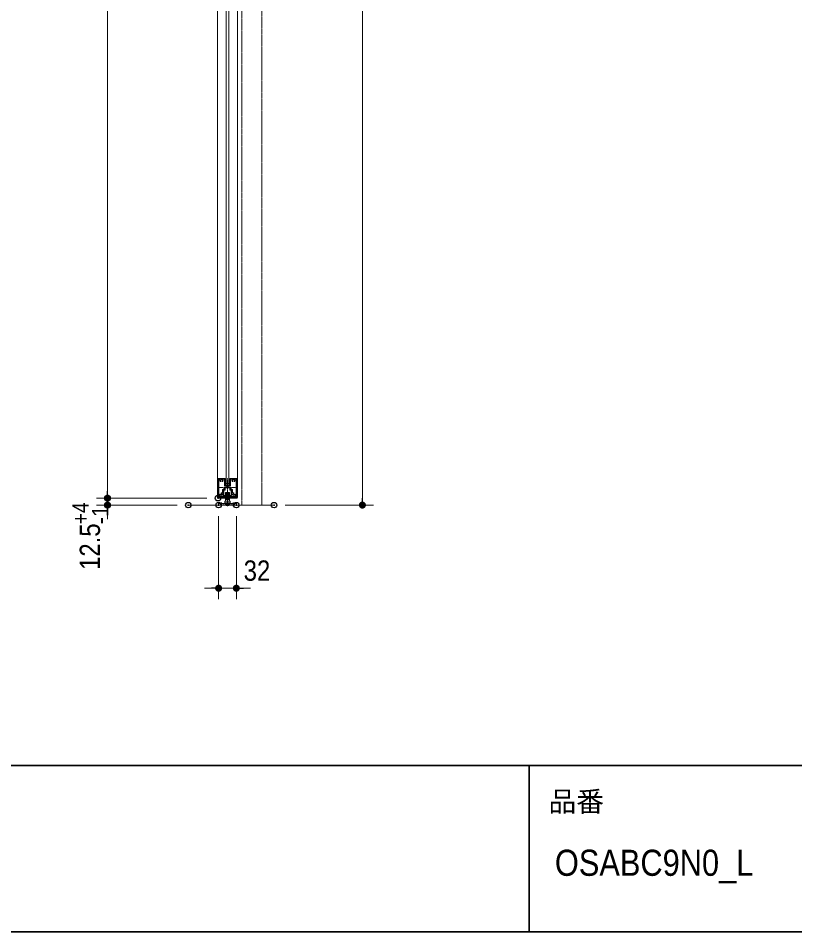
# Model space of a CAD drawing. Units: millimetres, scale not verified. Extents: x -6062 to 6062, y -3045 to 3045.
# Drawn here: x -1610 to -208, y -2770 to -1121 of the extents above; entities that cross this region are included whole.
import ezdxf
from ezdxf.enums import TextEntityAlignment as Align

# ---------------------------------------------------------------- set-up
doc = ezdxf.new("R2010")
doc.units = ezdxf.units.MM
doc.header["$LTSCALE"] = 20
doc.header["$PDMODE"] = 32
doc.header["$PDSIZE"] = 10
for name, pattern in [('USER1', [10.5, 8, -0.5, 0.5, -0.5, 0.5, -0.5]), ('USER2', [2.91, 1.76, -0.4, 0.35, -0.4]), ('USER3', [1.11, 0.71, -0.4])]:
    doc.linetypes.add(name, pattern=pattern)
for name, color, linetype, lineweight in [('0-0_2寸法-1', 7, 'Continuous', 15), ('0-1_0', 7, 'Continuous', 25), ('0-4_2寸法-2', 7, 'Continuous', 15), ('0-5_1図面枠', 7, 'Continuous', 15), ('0-6_3一般', 7, 'Continuous', 15)]:
    doc.layers.add(name, color=color, linetype=linetype, lineweight=lineweight)
doc.layers.add('0-2_Defpoints', color=7, linetype='Continuous')
doc.styles.add('ＭＳ Ｐゴシック', font='')
doc.styles.get('ＭＳ Ｐゴシック').set_extended_font_data('MS PGothic')

# ---------------------------------------------------------------- blocks, each defined once
blk = doc.blocks.new('_Dot')
at = {"layer": '0-1_0'}
blk.add_line((-10, 0), (-20, 0), dxfattribs=at)
for points in [[(0, 0), (-10, 0), (-9.92, 1.25)], [(0, 0), (-9.92, -1.25), (-10, 0)], [(0, 0), (-9.92, 1.25), (-9.69, 2.49)], [(0, 0), (-9.69, -2.49), (-9.92, -1.25)], [(0, 0), (-9.69, 2.49), (-9.3, 3.68)], [(0, 0), (-9.3, -3.68), (-9.69, -2.49)], [(0, 0), (-9.3, 3.68), (-8.76, 4.82)], [(0, 0), (-8.76, -4.82), (-9.3, -3.68)], [(0, 0), (-8.76, 4.82), (-8.09, 5.88)], [(0, 0), (-8.09, -5.88), (-8.76, -4.82)], [(0, 0), (-8.09, 5.88), (-7.29, 6.85)], [(0, 0), (-7.29, -6.85), (-8.09, -5.88)], [(0, 0), (-7.29, 6.85), (-6.37, 7.71)], [(0, 0), (-6.37, -7.71), (-7.29, -6.85)], [(0, 0), (-6.37, 7.71), (-5.36, 8.44)], [(0, 0), (-5.36, -8.44), (-6.37, -7.71)], [(0, 0), (-5.36, 8.44), (-4.26, 9.05)], [(0, 0), (-4.26, -9.05), (-5.36, -8.44)], [(0, 0), (-4.26, 9.05), (-3.09, 9.51)], [(0, 0), (-3.09, -9.51), (-4.26, -9.05)], [(0, 0), (-3.09, 9.51), (-1.87, 9.82)], [(0, 0), (-1.87, -9.82), (-3.09, -9.51)], [(0, 0), (-1.87, 9.82), (-0.63, 9.98)], [(0, 0), (-0.63, -9.98), (-1.87, -9.82)], [(0, 0), (-0.63, 9.98), (0.63, 9.98)], [(0, 0), (0.63, -9.98), (-0.63, -9.98)], [(0, 0), (0.63, 9.98), (1.87, 9.82)], [(0, 0), (1.87, 9.82), (3.09, 9.51)], [(0, 0), (3.09, 9.51), (4.26, 9.05)], [(0, 0), (4.26, 9.05), (5.36, 8.44)], [(0, 0), (5.36, 8.44), (6.37, 7.71)], [(0, 0), (6.37, 7.71), (7.29, 6.85)], [(0, 0), (7.29, 6.85), (8.09, 5.88)], [(0, 0), (8.09, 5.88), (8.76, 4.82)], [(0, 0), (8.76, 4.82), (9.3, 3.68)], [(0, 0), (9.3, 3.68), (9.69, 2.49)], [(0, 0), (9.69, 2.49), (9.92, 1.25)], [(0, 0), (9.92, 1.25), (10, 0)], [(0, 0), (1.87, -9.82), (0.63, -9.98)], [(0, 0), (3.09, -9.51), (1.87, -9.82)], [(0, 0), (4.26, -9.05), (3.09, -9.51)], [(0, 0), (5.36, -8.44), (4.26, -9.05)], [(0, 0), (6.37, -7.71), (5.36, -8.44)], [(0, 0), (7.29, -6.85), (6.37, -7.71)], [(0, 0), (8.09, -5.88), (7.29, -6.85)], [(0, 0), (8.76, -4.82), (8.09, -5.88)], [(0, 0), (9.3, -3.68), (8.76, -4.82)], [(0, 0), (9.69, -2.49), (9.3, -3.68)], [(0, 0), (9.92, -1.25), (9.69, -2.49)], [(0, 0), (10, 0), (9.92, -1.25)]]:
    blk.add_solid(points, dxfattribs=at)
blk = doc.blocks.new('グループ-4')
at = {"layer": '0-5_1図面枠', "lineweight": 35}
for p, q in [((-80000, -49400), (80000, -49400)), ((22000, -49400), (22000, -55400))]:
    blk.add_line(p, q, dxfattribs=at)
blk.add_lwpolyline([(-80000, 55400), (80000, 55400), (80000, -55400), (-80000, -55400)], close=True, dxfattribs=at)
blk = doc.blocks.new('図面枠')
at = {"layer": '0-5_1図面枠'}
blk.add_blockref('グループ-4', (0, 0), dxfattribs=at)
at = {"layer": '0-5_1図面枠', "style": 'ＭＳ Ｐゴシック'}
blk.add_text('品番', height=733.7, dxfattribs=at).set_placement((22696.5, -51284.2), align=Align.BOTTOM_LEFT)
blk = doc.blocks.new('グループ-8')
at = {"layer": '0-6_3一般', "linetype": 'USER1'}
for p, q in [((11629.3, 8000), (11629.3, -40000)), ((12349.3, -40000), (12349.3, 8000)), ((10769.3, -39040), (10775.3, -39040)), ((10769.3, -39040), (10769.3, -39046)), ((11034.3, -39238), (11034.3, -39244)), ((11049.5, -39137), (11050.7, -39134.5)), ((11050.1, -39131.9), (11050.7, -39134.5)), ((11060.4, -39142.1), (11063.3, -39136)), ((11061.9, -39129.4), (11063.3, -39136)), ((11156.7, -39129.4), (11155.3, -39136)), ((11158.2, -39142.1), (11155.3, -39136)), ((11168.4, -39131.9), (11167.9, -39134.5)), ((11169, -39137), (11167.9, -39134.5)), ((11184.3, -39238), (11184.3, -39244)), ((11449.3, -39040), (11443.3, -39040)), ((11449.3, -39040), (11449.3, -39046)), ((11040.3, -39244), (11034.3, -39244)), ((11178.3, -39244), (11184.3, -39244)), ((11629.3, -40000), (12349.3, -40000))]:
    blk.add_line(p, q, dxfattribs=at)
at = {"layer": '0-6_3一般'}
for p, q in [((10769.3, -39046), (10769.3, -39730)), ((10775.3, -39040), (11025.3, -39040)), ((10793.3, -39064), (10793.5, -39064)), ((10793.3, -39616), (10793.3, -39070)), ((10833.5, -39064), (10799.3, -39064)), ((10951.1, -39064), (10994.3, -39064)), ((11000.3, -39290), (11000.3, -39070)), ((11024.3, -39266), (11024.3, -39050)), ((11025.3, -39050), (11024.3, -39050)), ((11029.3, -39044), (11029.3, -39046)), ((11034.3, -39238), (11034.3, -39182.7)), ((11034.9, -39180.1), (11049.5, -39137)), ((11040.5, -39086.5), (11052.3, -39084)), ((11050.1, -39131.9), (11040.5, -39086.5)), ((11060.4, -39142.1), (11046.3, -39184)), ((11046.3, -39227.2), (11046.3, -39184)), ((11046.3, -39244), (11105.5, -39232.4)), ((11051, -39231.1), (11105.5, -39220.4)), ((11052.3, -39084), (11061.9, -39129.4)), ((11167.5, -39231.1), (11113, -39220.4)), ((11172.3, -39244), (11113, -39232.4)), ((11156.7, -39129.4), (11166.3, -39084)), ((11172.3, -39184), (11158.2, -39142.1)), ((11166.3, -39084), (11178, -39086.5)), ((11178, -39086.5), (11168.4, -39131.9)), ((11169, -39137), (11183.7, -39180.1)), ((11172.3, -39227.2), (11172.3, -39184)), ((11184.3, -39182.7), (11184.3, -39238)), ((11189.3, -39040), (11189.5, -39040)), ((11189.3, -39044), (11189.3, -39046)), ((11443.3, -39040), (11193.3, -39040)), ((11193.3, -39050), (11194.3, -39050)), ((11194.3, -39050), (11194.3, -39266)), ((11218.3, -39064), (11218.5, -39064)), ((11218.3, -39290), (11218.3, -39070)), ((11224.3, -39064), (11267.5, -39064)), ((11419.3, -39064), (11385.1, -39064)), ((11425.3, -39070), (11425.3, -39616)), ((11449.3, -39730), (11449.3, -39046)), ((10931.3, -39438), (10931.3, -39562.8)), ((10937.3, -39432), (10993.3, -39432)), ((10959.3, -39650), (10959.3, -39466)), ((11021.3, -39460), (10965.3, -39460)), ((10999.3, -39426), (10999.3, -39358)), ((11083.3, -39348), (11009.3, -39348)), ((11083.3, -39300), (11010.3, -39300)), ((11027.3, -39386), (11027.3, -39454)), ((11184.3, -39276), (11034.3, -39276)), ((11034.3, -39560), (11034.3, -39800)), ((11037.3, -39376), (11181.3, -39376)), ((11046.3, -39244), (11040.3, -39244)), ((11052.3, -39550), (11044.3, -39550)), ((11166.3, -39550), (11052.3, -39550)), ((11074.6, -39540), (11069.3, -39540)), ((11069.3, -39540), (11069.3, -39800)), ((11143.9, -39540), (11074.6, -39540)), ((11089.3, -39306), (11089.3, -39342)), ((11129.3, -39306), (11129.3, -39342)), ((11208.3, -39300), (11135.3, -39300)), ((11209.3, -39348), (11135.3, -39348)), ((11149.3, -39540), (11143.9, -39540)), ((11149.3, -39540), (11149.3, -39800)), ((11174.3, -39550), (11166.3, -39550)), ((11178.3, -39244), (11172.3, -39244)), ((11184.3, -39800), (11184.3, -39560)), ((11191.3, -39386), (11191.3, -39448)), ((11253.3, -39460), (11203.3, -39460)), ((11219.3, -39426), (11219.3, -39358)), ((11225.3, -39432), (11281.3, -39432)), ((11259.3, -39466), (11259.3, -39650)), ((11287.3, -39438), (11287.3, -39562.8)), ((11449.3, -39750), (10769.3, -39750)), ((10783.3, -39740), (10779.3, -39740)), ((10793.3, -39690), (10793.3, -39730)), ((11011.3, -39690), (10793.3, -39690)), ((10833.3, -39656), (10833.5, -39656)), ((10965.3, -39656), (11021.3, -39656)), ((11009.3, -39862), (11009.3, -39922)), ((11009.3, -39862), (11069.3, -39862)), ((11027.3, -39674), (11027.3, -39662)), ((11027.3, -39662), (11027.3, -39674)), ((11034.3, -39800), (11068.3, -39800)), ((11035.3, -39862), (11035.3, -39800)), ((11183.3, -39800), (11035.3, -39800)), ((11068.3, -39800), (11150.3, -39800)), ((11069.3, -39862), (11149.3, -39862)), ((11149.3, -39862), (11209.3, -39862)), ((11150.3, -39800), (11184.3, -39800)), ((11183.3, -39862), (11183.3, -39800)), ((11191.3, -39662), (11191.3, -39674)), ((11197.3, -39656), (11253.3, -39656)), ((11425.3, -39690), (11207.3, -39690)), ((11209.3, -39862), (11209.3, -39922)), ((11385.1, -39656), (11385.3, -39656)), ((11425.3, -39690), (11425.3, -39730)), ((11439.3, -39740), (11435.3, -39740)), ((11469.3, -39730), (11469.3, -39710)), ((9696.5, -40000), (12789.3, -40000)), ((10789.3, -39942), (11429.3, -39942)), ((10789.3, -40000), (10789.3, -39942)), ((11429.3, -40000), (10789.3, -40000)), ((11009.3, -39922), (11009.3, -39942)), ((11209.3, -39922), (11009.3, -39922)), ((11209.3, -39922), (11009.3, -39922)), ((11059.3, -39922), (11059.3, -40010)), ((11159.3, -40010), (11059.3, -40010)), ((11159.3, -39922), (11159.3, -40010)), ((11209.3, -39942), (11209.3, -39922)), ((11429.3, -39942), (11429.3, -40000))]:
    blk.add_line(p, q, dxfattribs=at)
at = {"layer": '0-6_3一般', "linetype": 'USER2'}
for p, q in [((11109.3, -39714), (11109.3, -39015.9)), ((11109.3, -39100), (11109.3, -39250.4)), ((11109.3, -39520), (11109.3, -40027.8)), ((11109.3, -39520), (11109.3, -39820)), ((10881.3, -39579), (10881.5, -39579)), ((11109.3, -39570.8), (11109.3, -39810.8)), ((11109.3, -39882), (11109.3, -40040)), ((11337.3, -39579), (11337.5, -39579)), ((10899.3, -39902), (10899.3, -40040)), ((11319.3, -39902), (11319.3, -40040))]:
    blk.add_line(p, q, dxfattribs=at)
at = {"layer": '0-6_3一般', "linetype": 'USER3'}
for p, q in [((10795.3, -39394.6), (10815.3, -39360)), ((10795.3, -39680), (10795.3, -39394.6)), ((10815.3, -39360), (10958.3, -39360)), ((10978.3, -39394.6), (10958.3, -39360)), ((10978.3, -39394.6), (10978.3, -39641.3)), ((11052.3, -39550), (11068.3, -39566)), ((11068.3, -39566), (11068.3, -39800)), ((11068.3, -39566), (11150.3, -39566)), ((11109.3, -39560), (11074.6, -39540)), ((11143.9, -39540), (11109.3, -39560)), ((11166.3, -39550), (11150.3, -39566)), ((11150.3, -39566), (11150.3, -39800)), ((11240.3, -39641.3), (11240.3, -39394.6)), ((11423.3, -39394.6), (11403.3, -39360)), ((11423.3, -39394.6), (11423.3, -39680)), ((10824.5, -39624), (10963.1, -39624)), ((10963.1, -39624), (10968.3, -39624)), ((10968.3, -39624), (10978.2, -39641.2)), ((11255.5, -39624), (11394.1, -39624)), ((11394.1, -39624), (11399.3, -39624)), ((11399.3, -39624), (11409.2, -39641.2)), ((10849.3, -40000), (10849.3, -39942)), ((10949.3, -39942), (10949.3, -40000)), ((11009.3, -39980), (11209.3, -39980)), ((11009.3, -40000), (11009.3, -39980)), ((11059.3, -39922), (11059.3, -39980)), ((11159.3, -39980), (11159.3, -39922)), ((11209.3, -39980), (11209.3, -40000)), ((11269.3, -40000), (11269.3, -39942)), ((11369.3, -39942), (11369.3, -40000))]:
    blk.add_line(p, q, dxfattribs=at)
at = {"layer": '0-6_3一般'}
for points in [[(10749.3, 7190), (11469.3, 7190), (11469.3, -39710), (10749.3, -39710)], [(11159.3, 6580), (11159.3, -39220), (11059.3, -39220), (11059.3, 6580)]]:
    blk.add_lwpolyline(points, close=True, dxfattribs=at)
at = {"layer": '0-6_3一般', "linetype": 'USER3'}
for points in [[(11240.3, -39394.6), (11260.3, -39360), (11403.3, -39360)], [(10809.3, -39641.2), (10819.3, -39624), (10824.5, -39624)], [(10809.3, -39680), (10809.3, -39641.3), (10809.3, -39641.2)], [(10978.2, -39641.2), (10978.3, -39641.3), (10978.3, -39680)], [(11240.3, -39641.2), (11250.3, -39624), (11255.5, -39624)], [(11240.3, -39680), (11240.3, -39641.3), (11240.3, -39641.2)], [(11409.2, -39641.2), (11409.3, -39641.3), (11409.3, -39680)], [(11067.7, -40010), (11109.3, -39986), (11150.8, -40010)]]:
    blk.add_lwpolyline(points, dxfattribs=at)
at = {"layer": '0-6_3一般'}
blk.add_lwpolyline([(10749.3, -39730), (10749.3, -39710), (11469.3, -39710)], dxfattribs=at)
for centre, radius, start, end in [((10775.3, -39046), 6, 90, 180), ((10799.3, -39070), 6, 90, 180), ((10892.3, -39100), 60, 152.9643, 220.52878), ((10833.5, -39070), 6, 332.9643, 90), ((10858.1, -39129.2), 15, 220.52878, 330), ((10892.3, -39100), 30, 319.47122, 220.52878), ((10858.1, -39129.2), 15, 330, 40.52878), ((10926.5, -39129.2), 15, 139.47122, 210), ((10926.5, -39129.2), 15, 210, 319.47122), ((10892.3, -39100), 60, 319.47122, 27.0357), ((10951.1, -39070), 6, 90, 207.0357), ((10994.3, -39070), 6, 0, 90), ((11025.3, -39044), 4, 0, 90), ((11025.3, -39046), 4, 270, 0), ((11040.3, -39182.7), 6, 154.72228, 180), ((11040.3, -39238), 6, 180, 270), ((11050.3, -39227.2), 4, 180, 280.76501), ((11042.3, -39133.6), 8, 334.72228, 11.94418), ((11042.3, -39133.6), 20, 334.72228, 11.94418), ((11109.3, -39240), 20, 90, 100.76501), ((11109.3, -39252), 20, 90, 100.76501), ((11109.3, -39240), 20, 79.23499, 90), ((11109.3, -39252), 20, 79.23499, 90), ((11176.2, -39133.6), 20, 168.05582, 205.27772), ((11168.3, -39227.2), 4, 259.23499, 0), ((11176.2, -39133.6), 8, 168.05582, 205.27772), ((11178.3, -39238), 6, 270, 0), ((11178.3, -39182.7), 6, 0, 25.27772), ((11193.3, -39044), 4, 90, 180), ((11193.3, -39046), 4, 180, 270), ((11224.3, -39070), 6, 90, 180), ((11326.3, -39100), 60, 152.96431, 220.52878), ((11267.5, -39070), 6, 332.96431, 90), ((11292.1, -39129.2), 15, 220.52878, 330), ((11326.3, -39100), 30, 319.47122, 220.52878), ((11292.1, -39129.2), 15, 330, 40.52878), ((11360.5, -39129.2), 15, 139.47122, 210), ((11360.5, -39129.2), 15, 210, 319.47122), ((11326.3, -39100), 60, 319.47122, 27.03569), ((11385.1, -39070), 6, 90, 207.03569), ((11419.3, -39070), 6, 0, 90), ((11443.3, -39046), 6, 0, 90), ((10895.8, -39575.1), 15, 85.52878, 195), ((10892.3, -39620), 60, 60, 85.52878), ((10925.3, -39562.8), 6, 240, 0), ((10937.3, -39438), 6, 90, 180), ((10937.3, -39438), 6, 90, 180), ((10965.3, -39466), 6, 90, 180), ((10993.3, -39426), 6, 270, 0), ((11009.3, -39358), 10, 90, 180), ((11010.3, -39290), 10, 180, 270), ((11021.3, -39454), 6, 270, 0), ((11034.3, -39266), 10, 180, 270), ((11037.3, -39386), 10, 90, 180), ((11044.3, -39560), 10, 90, 180), ((11083.3, -39306), 6, 0, 90), ((11083.3, -39342), 6, 270, 0), ((11135.3, -39306), 6, 90, 180), ((11135.3, -39342), 6, 180, 270), ((11174.3, -39560), 10, 0, 90), ((11181.3, -39386), 10, 0, 90), ((11184.3, -39266), 10, 270, 0), ((11203.3, -39448), 12, 180, 270), ((11208.3, -39290), 10, 270, 0), ((11209.3, -39358), 10, 0, 90), ((11225.3, -39426), 6, 180, 270), ((11253.3, -39466), 6, 0, 90), ((11281.3, -39438), 6, 0, 90), ((11281.3, -39438), 6, 0, 90), ((11293.3, -39562.8), 6, 180, 300), ((11326.3, -39620), 60, 94.47122, 120), ((11322.8, -39575.1), 15, 345, 94.47122), ((10769.3, -39730), 20, 180, 270), ((10779.3, -39730), 10, 180, 270), ((10783.3, -39730), 10, 270, 0), ((10833.3, -39616), 40, 180, 270), ((10847.4, -39623.5), 15, 4.47122, 184.47122), ((10892.3, -39620), 60, 184.47122, 207.03569), ((10833.5, -39650), 6, 270, 27.03569), ((10892.3, -39620), 30, 184.47122, 85.52878), ((10895.8, -39575.1), 15, 195, 265.52878), ((10965.3, -39650), 6, 180, 270), ((11011.3, -39674), 16, 270, 0), ((11021.3, -39662), 6, 0, 90), ((11197.3, -39662), 6, 90, 180), ((11207.3, -39674), 16, 180, 270), ((11253.3, -39650), 6, 270, 0), ((11326.3, -39620), 30, 94.47122, 355.52878), ((11322.8, -39575.1), 15, 274.47122, 345), ((11371.1, -39623.5), 15, 355.52878, 175.52878), ((11385.1, -39650), 6, 152.96431, 270), ((11326.3, -39620), 60, 332.96431, 355.52878), ((11385.3, -39616), 40, 270, 0), ((11435.3, -39730), 10, 180, 270), ((11439.3, -39730), 10, 270, 0), ((11449.3, -39730), 20, 270, 0)]:
    blk.add_arc(centre, radius, start, end, dxfattribs=at)

msp = doc.modelspace()

# ---------------------------------------------------------------- linework, layer by layer
at = {"layer": '0-0_2寸法-1'}
for p, q in [((-988.56, -1987.29), (-988.56, 387.29)), ((-1448.54, 346.79), (-1448.54, -1974.79)), ((-1269.04, -1987.5), (-1468.54, -1987.5)), ((-1128.04, -2000), (-968.56, -2000))]:
    msp.add_line(p, q, dxfattribs=at)
at = {"layer": '0-2_Defpoints'}
for p in [(-1448.54, -1987.5), (-1249.04, -1987.5), (-1448.54, -2000), (-1302.67, -2000), (-1248.04, -2000), (-1216.04, -2000), (-1148.04, -2000), (-1216.04, -2150)]:
    msp.add_point(p, dxfattribs=at)
at = {"layer": '0-4_2寸法-2'}
for p, q in [((-1448.54, -1974.79), (-1448.54, -1962.08)), ((-1269.04, -1987.5), (-1468.54, -1987.5)), ((-1448.54, -1987.5), (-1448.54, -2000)), ((-1322.67, -2000), (-1468.54, -2000)), ((-1448.54, -2012.71), (-1448.54, -2025.42)), ((-1248.04, -2020), (-1248.04, -2170)), ((-1216.04, -2020), (-1216.04, -2170)), ((-1260.75, -2150), (-1273.46, -2150)), ((-1248.04, -2150), (-1216.04, -2150)), ((-1203.32, -2150), (-1190.61, -2150))]:
    msp.add_line(p, q, dxfattribs=at)

# ---------------------------------------------------------------- block references
at = {"layer": '0-0_2寸法-1', "xscale": 0.6356201, "yscale": 0.6356201, "rotation": 270}
for p in [(-1448.54, -1987.5), (-988.56, -2000)]:
    msp.add_blockref('_Dot', p, dxfattribs=at)
at = {"layer": '0-4_2寸法-2', "xscale": 0.6356201, "yscale": 0.6356201}
for p, rotation in [((-1448.54, -1987.5), 270), ((-1448.54, -2000), 90), ((-1216.04, -2150), 180)]:
    msp.add_blockref('_Dot', p, dxfattribs=dict(at, rotation=rotation))
msp.add_blockref('_Dot', (-1248.04, -2150), dxfattribs=at)
at = {"layer": '0-5_1図面枠', "xscale": 0.05, "yscale": 0.05}
msp.add_blockref('図面枠', (-1787.5, 0), dxfattribs=at)
at = {"layer": '0-6_3一般', "xscale": 0.05, "yscale": 0.05}
msp.add_blockref('グループ-8', (-1787.5, 0), dxfattribs=at)

# ---------------------------------------------------------------- texts
at = {"layer": '0-4_2寸法-2', "style": 'ＭＳ Ｐゴシック', "width": 0.9}
for s, height, p in [('+4', 29.33, (-1473.85, -2034.35)), ('12.5', 36.66, (-1451.02, -2117.02))]:
    msp.add_text(s, height=height, rotation=90, dxfattribs=at).set_placement(p, align=Align.BOTTOM_LEFT)
at = {"layer": '0-4_2寸法-2', "style": 'ＭＳ Ｐゴシック'}
msp.add_text('-1', height=29.33, rotation=90, dxfattribs=at).set_placement((-1438.26, -2034.35), align=Align.BOTTOM_LEFT)
at = {"layer": '0-4_2寸法-2', "style": 'ＭＳ Ｐゴシック', "width": 0.9}
msp.add_text('32', height=36.66, dxfattribs=at).set_placement((-1202.8, -2147.52), align=Align.BOTTOM_LEFT)
at = {"layer": '0-5_1図面枠', "style": 'ＭＳ Ｐゴシック', "width": 0.9}
msp.add_text('OSABC9N0_L', height=47.17, dxfattribs=at).set_placement((-641.2, -2683.26), align=Align.BOTTOM_LEFT)

doc.saveas('drawing.dxf')
